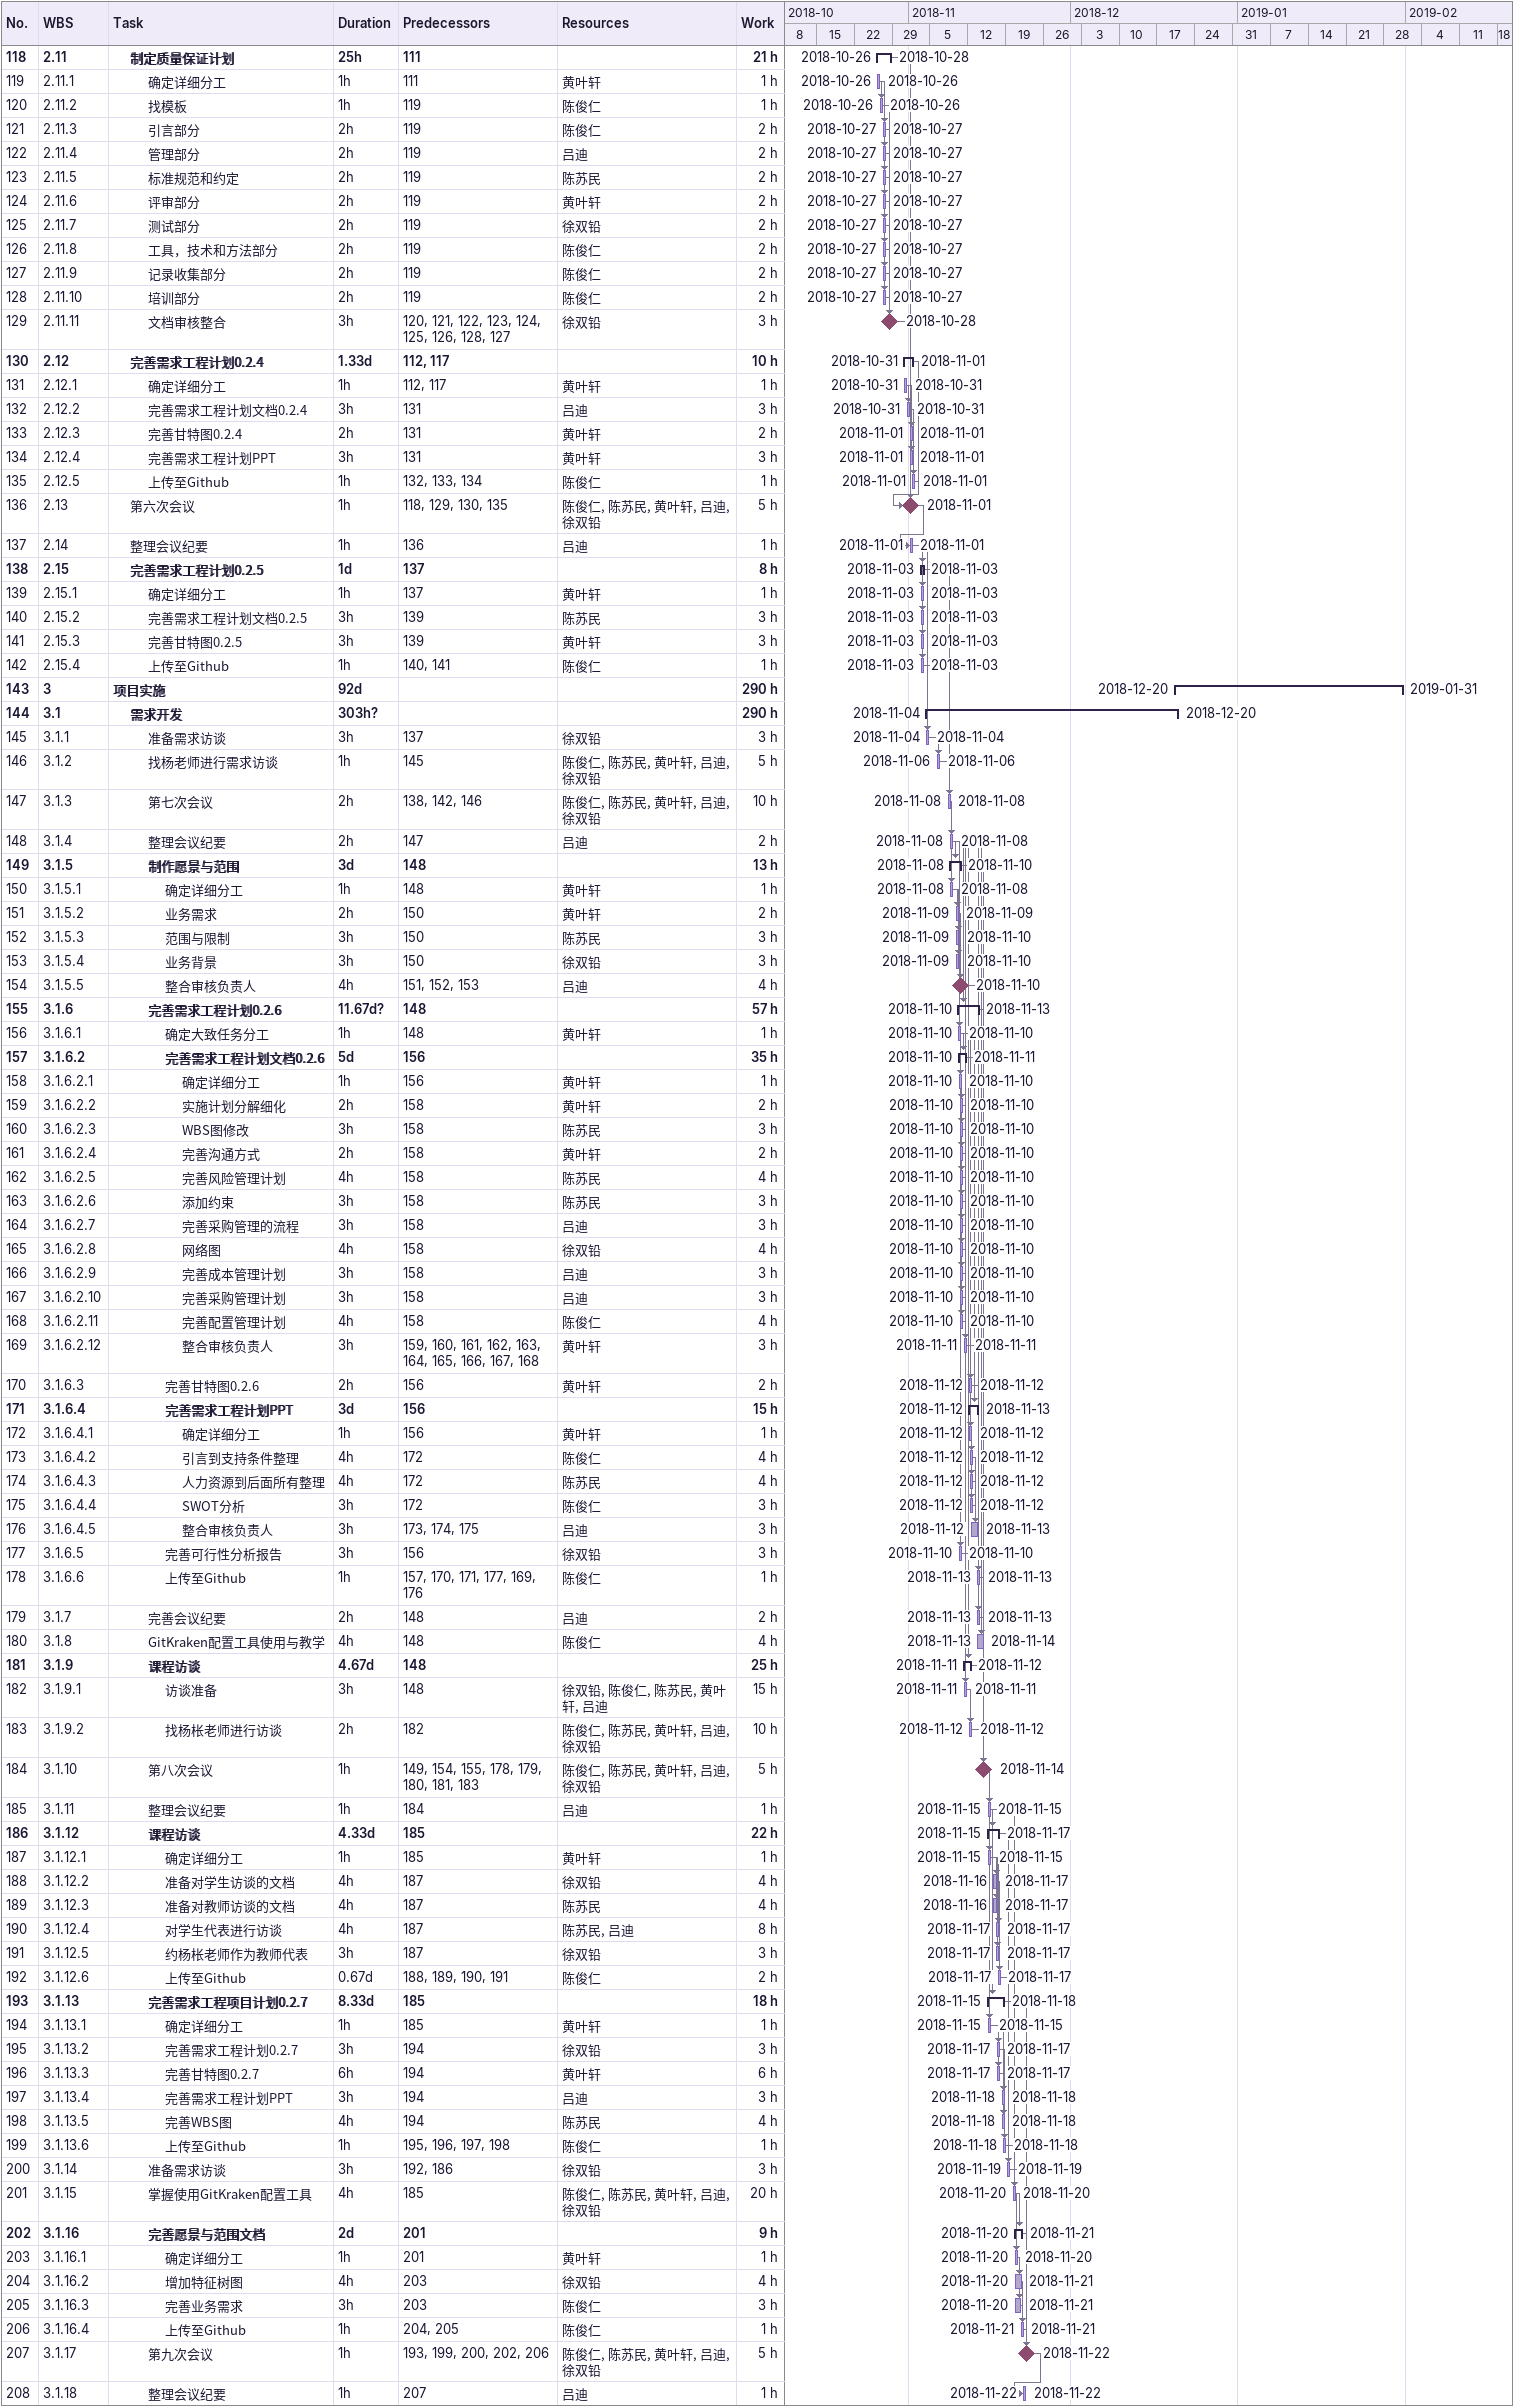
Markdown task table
| ID | WBS | Task | Duration | Start | Finish | Predecessors | Resources | Work (h) |
|---|---|---|---|---|---|---|---|---|
| 118 | 2.11 | **制定质量保证计划** | 25h | 2018-10-26 | 2018-10-28 | 111 |  | 21 |
| 119 | 2.11.1 | 确定详细分工 | 1h | 2018-10-26 | 2018-10-26 | 111 | 黄叶轩 | 1 |
| 120 | 2.11.2 | 找模板 | 1h | 2018-10-26 | 2018-10-26 | 119 | 陈俊仁 | 1 |
| 121 | 2.11.3 | 引言部分 | 2h | 2018-10-27 | 2018-10-27 | 119 | 陈俊仁 | 2 |
| 122 | 2.11.4 | 管理部分 | 2h | 2018-10-27 | 2018-10-27 | 119 | 吕迪 | 2 |
| 123 | 2.11.5 | 标准规范和约定 | 2h | 2018-10-27 | 2018-10-27 | 119 | 陈苏民 | 2 |
| 124 | 2.11.6 | 评审部分 | 2h | 2018-10-27 | 2018-10-27 | 119 | 黄叶轩 | 2 |
| 125 | 2.11.7 | 测试部分 | 2h | 2018-10-27 | 2018-10-27 | 119 | 徐双铅 | 2 |
| 126 | 2.11.8 | 工具，技术和方法部分 | 2h | 2018-10-27 | 2018-10-27 | 119 | 陈俊仁 | 2 |
| 127 | 2.11.9 | 记录收集部分 | 2h | 2018-10-27 | 2018-10-27 | 119 | 陈俊仁 | 2 |
| 128 | 2.11.10 | 培训部分 | 2h | 2018-10-27 | 2018-10-27 | 119 | 陈俊仁 | 2 |
| 129 | 2.11.11 | 文档审核整合 | 3h | 2018-10-28 | 2018-10-28 | 120, 121, 122, 123, 124, 125, 126, 128, 127 | 徐双铅 | 3 |
| 130 | 2.12 | **完善需求工程计划0.2.4** | 1.33d | 2018-10-31 | 2018-11-01 | 112, 117 |  | 10 |
| 131 | 2.12.1 | 确定详细分工 | 1h | 2018-10-31 | 2018-10-31 | 112, 117 | 黄叶轩 | 1 |
| 132 | 2.12.2 | 完善需求工程计划文档0.2.4 | 3h | 2018-10-31 | 2018-10-31 | 131 | 吕迪 | 3 |
| 133 | 2.12.3 | 完善甘特图0.2.4 | 2h | 2018-11-01 | 2018-11-01 | 131 | 黄叶轩 | 2 |
| 134 | 2.12.4 | 完善需求工程计划PPT | 3h | 2018-11-01 | 2018-11-01 | 131 | 黄叶轩 | 3 |
| 135 | 2.12.5 | 上传至Github | 1h | 2018-11-01 | 2018-11-01 | 132, 133, 134 | 陈俊仁 | 1 |
| 136 | 2.13 | 第六次会议 | 1h | 2018-11-01 | 2018-11-01 | 118, 129, 130, 135 | 陈俊仁, 陈苏民, 黄叶轩, 吕迪, 徐双铅 | 5 |
| 137 | 2.14 | 整理会议纪要 | 1h | 2018-11-01 | 2018-11-01 | 136 | 吕迪 | 1 |
| 138 | 2.15 | **完善需求工程计划0.2.5** | 1d | 2018-11-03 | 2018-11-03 | 137 |  | 8 |
| 139 | 2.15.1 | 确定详细分工 | 1h | 2018-11-03 | 2018-11-03 | 137 | 黄叶轩 | 1 |
| 140 | 2.15.2 | 完善需求工程计划文档0.2.5 | 3h | 2018-11-03 | 2018-11-03 | 139 | 陈苏民 | 3 |
| 141 | 2.15.3 | 完善甘特图0.2.5 | 3h | 2018-11-03 | 2018-11-03 | 139 | 黄叶轩 | 3 |
| 142 | 2.15.4 | 上传至Github | 1h | 2018-11-03 | 2018-11-03 | 140, 141 | 陈俊仁 | 1 |
| 143 | 3 | **项目实施** | 92d | 2018-12-20 | 2019-01-31 |  |  | 290 |
| 144 | 3.1 | **需求开发** | 303h? | 2018-11-04 | 2018-12-20 |  |  | 290 |
| 145 | 3.1.1 | 准备需求访谈 | 3h | 2018-11-04 | 2018-11-04 | 137 | 徐双铅 | 3 |
| 146 | 3.1.2 | 找杨老师进行需求访谈 | 1h | 2018-11-06 | 2018-11-06 | 145 | 陈俊仁, 陈苏民, 黄叶轩, 吕迪, 徐双铅 | 5 |
| 147 | 3.1.3 | 第七次会议 | 2h | 2018-11-08 | 2018-11-08 | 138, 142, 146 | 陈俊仁, 陈苏民, 黄叶轩, 吕迪, 徐双铅 | 10 |
| 148 | 3.1.4 | 整理会议纪要 | 2h | 2018-11-08 | 2018-11-08 | 147 | 吕迪 | 2 |
| 149 | 3.1.5 | **制作愿景与范围** | 3d | 2018-11-08 | 2018-11-10 | 148 |  | 13 |
| 150 | 3.1.5.1 | 确定详细分工 | 1h | 2018-11-08 | 2018-11-08 | 148 | 黄叶轩 | 1 |
| 151 | 3.1.5.2 | 业务需求 | 2h | 2018-11-09 | 2018-11-09 | 150 | 黄叶轩 | 2 |
| 152 | 3.1.5.3 | 范围与限制 | 3h | 2018-11-09 | 2018-11-10 | 150 | 陈苏民 | 3 |
| 153 | 3.1.5.4 | 业务背景 | 3h | 2018-11-09 | 2018-11-10 | 150 | 徐双铅 | 3 |
| 154 | 3.1.5.5 | 整合审核负责人 | 4h | 2018-11-10 | 2018-11-10 | 151, 152, 153 | 吕迪 | 4 |
| 155 | 3.1.6 | **完善需求工程计划0.2.6** | 11.67d? | 2018-11-10 | 2018-11-13 | 148 |  | 57 |
| 156 | 3.1.6.1 | 确定大致任务分工 | 1h | 2018-11-10 | 2018-11-10 | 148 | 黄叶轩 | 1 |
| 157 | 3.1.6.2 | **完善需求工程计划文档0.2.6** | 5d | 2018-11-10 | 2018-11-11 | 156 |  | 35 |
| 158 | 3.1.6.2.1 | 确定详细分工 | 1h | 2018-11-10 | 2018-11-10 | 156 | 黄叶轩 | 1 |
| 159 | 3.1.6.2.2 | 实施计划分解细化 | 2h | 2018-11-10 | 2018-11-10 | 158 | 黄叶轩 | 2 |
| 160 | 3.1.6.2.3 | WBS图修改 | 3h | 2018-11-10 | 2018-11-10 | 158 | 陈苏民 | 3 |
| 161 | 3.1.6.2.4 | 完善沟通方式 | 2h | 2018-11-10 | 2018-11-10 | 158 | 黄叶轩 | 2 |
| 162 | 3.1.6.2.5 | 完善风险管理计划 | 4h | 2018-11-10 | 2018-11-10 | 158 | 陈苏民 | 4 |
| 163 | 3.1.6.2.6 | 添加约束 | 3h | 2018-11-10 | 2018-11-10 | 158 | 陈苏民 | 3 |
| 164 | 3.1.6.2.7 | 完善采购管理的流程 | 3h | 2018-11-10 | 2018-11-10 | 158 | 吕迪 | 3 |
| 165 | 3.1.6.2.8 | 网络图 | 4h | 2018-11-10 | 2018-11-10 | 158 | 徐双铅 | 4 |
| 166 | 3.1.6.2.9 | 完善成本管理计划 | 3h | 2018-11-10 | 2018-11-10 | 158 | 吕迪 | 3 |
| 167 | 3.1.6.2.10 | 完善采购管理计划 | 3h | 2018-11-10 | 2018-11-10 | 158 | 吕迪 | 3 |
| 168 | 3.1.6.2.11 | 完善配置管理计划 | 4h | 2018-11-10 | 2018-11-10 | 158 | 陈俊仁 | 4 |
| 169 | 3.1.6.2.12 | 整合审核负责人 | 3h | 2018-11-11 | 2018-11-11 | 159, 160, 161, 162, 163, 164, 165, 166, 167, 168 | 黄叶轩 | 3 |
| 170 | 3.1.6.3 | 完善甘特图0.2.6 | 2h | 2018-11-12 | 2018-11-12 | 156 | 黄叶轩 | 2 |
| 171 | 3.1.6.4 | **完善需求工程计划PPT** | 3d | 2018-11-12 | 2018-11-13 | 156 |  | 15 |
| 172 | 3.1.6.4.1 | 确定详细分工 | 1h | 2018-11-12 | 2018-11-12 | 156 | 黄叶轩 | 1 |
| 173 | 3.1.6.4.2 | 引言到支持条件整理 | 4h | 2018-11-12 | 2018-11-12 | 172 | 陈俊仁 | 4 |
| 174 | 3.1.6.4.3 | 人力资源到后面所有整理 | 4h | 2018-11-12 | 2018-11-12 | 172 | 陈苏民 | 4 |
| 175 | 3.1.6.4.4 | SWOT分析 | 3h | 2018-11-12 | 2018-11-12 | 172 | 陈俊仁 | 3 |
| 176 | 3.1.6.4.5 | 整合审核负责人 | 3h | 2018-11-12 | 2018-11-13 | 173, 174, 175 | 吕迪 | 3 |
| 177 | 3.1.6.5 | 完善可行性分析报告 | 3h | 2018-11-10 | 2018-11-10 | 156 | 徐双铅 | 3 |
| 178 | 3.1.6.6 | 上传至Github | 1h | 2018-11-13 | 2018-11-13 | 157, 170, 171, 177, 169, 176 | 陈俊仁 | 1 |
| 179 | 3.1.7 | 完善会议纪要 | 2h | 2018-11-13 | 2018-11-13 | 148 | 吕迪 | 2 |
| 180 | 3.1.8 | GitKraken配置工具使用与教学 | 4h | 2018-11-13 | 2018-11-14 | 148 | 陈俊仁 | 4 |
| 181 | 3.1.9 | **课程访谈** | 4.67d | 2018-11-11 | 2018-11-12 | 148 |  | 25 |
| 182 | 3.1.9.1 | 访谈准备 | 3h | 2018-11-11 | 2018-11-11 | 148 | 徐双铅, 陈俊仁, 陈苏民, 黄叶轩, 吕迪 | 15 |
| 183 | 3.1.9.2 | 找杨枨老师进行访谈 | 2h | 2018-11-12 | 2018-11-12 | 182 | 陈俊仁, 陈苏民, 黄叶轩, 吕迪, 徐双铅 | 10 |
| 184 | 3.1.10 | 第八次会议 | 1h | 2018-11-14 | 2018-11-14 | 149, 154, 155, 178, 179, 180, 181, 183 | 陈俊仁, 陈苏民, 黄叶轩, 吕迪, 徐双铅 | 5 |
| 185 | 3.1.11 | 整理会议纪要 | 1h | 2018-11-15 | 2018-11-15 | 184 | 吕迪 | 1 |
| 186 | 3.1.12 | **课程访谈** | 4.33d | 2018-11-15 | 2018-11-17 | 185 |  | 22 |
| 187 | 3.1.12.1 | 确定详细分工 | 1h | 2018-11-15 | 2018-11-15 | 185 | 黄叶轩 | 1 |
| 188 | 3.1.12.2 | 准备对学生访谈的文档 | 4h | 2018-11-16 | 2018-11-17 | 187 | 徐双铅 | 4 |
| 189 | 3.1.12.3 | 准备对教师访谈的文档 | 4h | 2018-11-16 | 2018-11-17 | 187 | 陈苏民 | 4 |
| 190 | 3.1.12.4 | 对学生代表进行访谈 | 4h | 2018-11-17 | 2018-11-17 | 187 | 陈苏民, 吕迪 | 8 |
| 191 | 3.1.12.5 | 约杨枨老师作为教师代表 | 3h | 2018-11-17 | 2018-11-17 | 187 | 徐双铅 | 3 |
| 192 | 3.1.12.6 | 上传至Github | 0.67d | 2018-11-17 | 2018-11-17 | 188, 189, 190, 191 | 陈俊仁 | 2 |
| 193 | 3.1.13 | **完善需求工程项目计划0.2.7** | 8.33d | 2018-11-15 | 2018-11-18 | 185 |  | 18 |
| 194 | 3.1.13.1 | 确定详细分工 | 1h | 2018-11-15 | 2018-11-15 | 185 | 黄叶轩 | 1 |
| 195 | 3.1.13.2 | 完善需求工程计划0.2.7 | 3h | 2018-11-17 | 2018-11-17 | 194 | 徐双铅 | 3 |
| 196 | 3.1.13.3 | 完善甘特图0.2.7 | 6h | 2018-11-17 | 2018-11-17 | 194 | 黄叶轩 | 6 |
| 197 | 3.1.13.4 | 完善需求工程计划PPT | 3h | 2018-11-18 | 2018-11-18 | 194 | 吕迪 | 3 |
| 198 | 3.1.13.5 | 完善WBS图 | 4h | 2018-11-18 | 2018-11-18 | 194 | 陈苏民 | 4 |
| 199 | 3.1.13.6 | 上传至Github | 1h | 2018-11-18 | 2018-11-18 | 195, 196, 197, 198 | 陈俊仁 | 1 |
| 200 | 3.1.14 | 准备需求访谈 | 3h | 2018-11-19 | 2018-11-19 | 192, 186 | 徐双铅 | 3 |
| 201 | 3.1.15 | 掌握使用GitKraken配置工具 | 4h | 2018-11-20 | 2018-11-20 | 185 | 陈俊仁, 陈苏民, 黄叶轩, 吕迪, 徐双铅 | 20 |
| 202 | 3.1.16 | **完善愿景与范围文档** | 2d | 2018-11-20 | 2018-11-21 | 201 |  | 9 |
| 203 | 3.1.16.1 | 确定详细分工 | 1h | 2018-11-20 | 2018-11-20 | 201 | 黄叶轩 | 1 |
| 204 | 3.1.16.2 | 增加特征树图 | 4h | 2018-11-20 | 2018-11-21 | 203 | 徐双铅 | 4 |
| 205 | 3.1.16.3 | 完善业务需求 | 3h | 2018-11-20 | 2018-11-21 | 203 | 陈俊仁 | 3 |
| 206 | 3.1.16.4 | 上传至Github | 1h | 2018-11-21 | 2018-11-21 | 204, 205 | 陈俊仁 | 1 |
| 207 | 3.1.17 | 第九次会议 | 1h | 2018-11-22 | 2018-11-22 | 193, 199, 200, 202, 206 | 陈俊仁, 陈苏民, 黄叶轩, 吕迪, 徐双铅 | 5 |
| 208 | 3.1.18 | 整理会议纪要 | 1h | 2018-11-22 | 2018-11-22 | 207 | 吕迪 | 1 |
